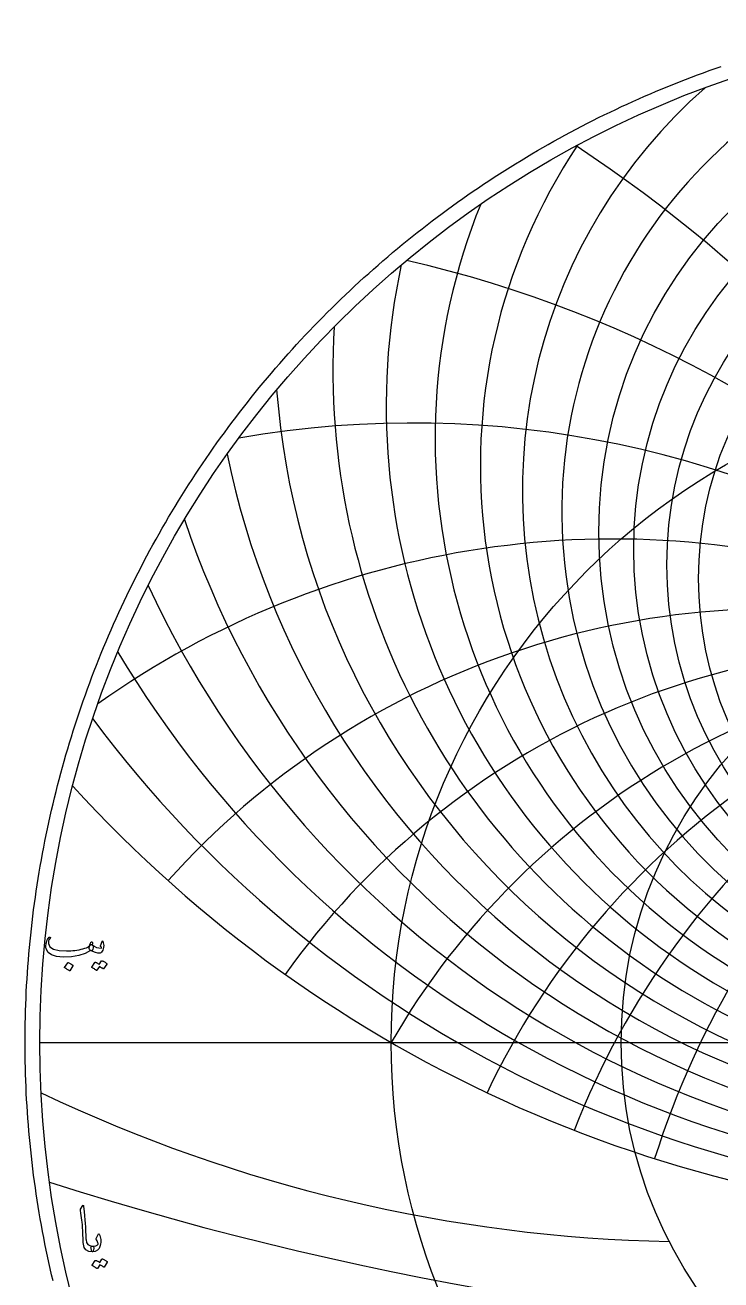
# Model space of a CAD drawing. Header units: millimetres. Extents: x -74 to 74, y -74 to 75.
# Drawn here: x -73.5 to -23.9, y -16.9 to 72.5 of the extents above; entities that cross this region are included whole.
import ezdxf

# ---------------------------------------------------------------- set-up
doc = ezdxf.new("R2010")
doc.units = ezdxf.units.MM
for name, color, linetype in [('CUT_OUTER', 1, 'Continuous'), ('ENGRAVE', 7, 'Continuous'), ('ENGRAVE_FINE', 8, 'Continuous'), ('TEXT', 5, 'Continuous')]:
    doc.layers.add(name, color=color, linetype=linetype)

msp = doc.modelspace()

# ---------------------------------------------------------------- linework, layer by layer
at = {"layer": 'CUT_OUTER'}
msp.add_lwpolyline([(-71.5184, -16.9845), (-71.6213, -16.5454), (-71.7214, -16.1056), (-71.8189, -15.6652), (-71.9137, -15.2242), (-72.0057, -14.7827), (-72.0951, -14.3406), (-72.1817, -13.898), (-72.2656, -13.4548), (-72.3468, -13.0111), (-72.4253, -12.567), (-72.501, -12.1224), (-72.5741, -11.6773), (-72.6443, -11.2317), (-72.7119, -10.7858), (-72.7767, -10.3394), (-72.8388, -9.8927), (-72.8981, -9.4456), (-72.9547, -8.9981), (-73.0085, -8.5503), (-73.0596, -8.1022), (-73.108, -7.6537), (-73.1535, -7.205), (-73.1964, -6.756), (-73.2364, -6.3067), (-73.2738, -5.8573), (-73.3083, -5.4075), (-73.3401, -4.9576), (-73.3692, -4.5075), (-73.3954, -4.0573), (-73.419, -3.6068), (-73.4397, -3.1563), (-73.4577, -2.7056), (-73.4729, -2.2548), (-73.4854, -1.804), (-73.495, -1.353), (-73.502, -0.9021), (-73.5061, -0.451), (-73.5075, 0), (-73.5061, 0.451), (-73.502, 0.9021), (-73.495, 1.353), (-73.4854, 1.804), (-73.4729, 2.2548), (-73.4577, 2.7056), (-73.4397, 3.1563), (-73.419, 3.6068), (-73.3954, 4.0573), (-73.3692, 4.5075), (-73.3401, 4.9576), (-73.3083, 5.4075), (-73.2738, 5.8573), (-73.2364, 6.3067), (-73.1964, 6.756), (-73.1535, 7.205), (-73.108, 7.6537), (-73.0596, 8.1022), (-73.0085, 8.5503), (-72.9547, 8.9981), (-72.8981, 9.4456), (-72.8388, 9.8927), (-72.7767, 10.3394), (-72.7119, 10.7858), (-72.6443, 11.2317), (-72.5741, 11.6773), (-72.501, 12.1224), (-72.4253, 12.567), (-72.3468, 13.0111), (-72.2656, 13.4548), (-72.1817, 13.898), (-72.0951, 14.3406), (-72.0057, 14.7827), (-71.9137, 15.2242), (-71.8189, 15.6652), (-71.7214, 16.1056), (-71.6213, 16.5454), (-71.5184, 16.9845), (-71.4128, 17.423), (-71.3046, 17.8609), (-71.1936, 18.298), (-71.08, 18.7345), (-70.9637, 19.1703), (-70.8448, 19.6054), (-70.7231, 20.0397), (-70.5988, 20.4733), (-70.4719, 20.9061), (-70.3423, 21.3381), (-70.21, 21.7693), (-70.0751, 22.1997), (-69.9376, 22.6293), (-69.7974, 23.058), (-69.6546, 23.4858), (-69.5092, 23.9127), (-69.3612, 24.3388), (-69.2106, 24.7639), (-69.0573, 25.1881), (-68.9014, 25.6114), (-68.743, 26.0337), (-68.582, 26.455), (-68.4184, 26.8753), (-68.2522, 27.2946), (-68.0834, 27.7129), (-67.9121, 28.1301), (-67.7382, 28.5463), (-67.5618, 28.9614), (-67.3828, 29.3754), (-67.2013, 29.7883), (-67.0172, 30.2001), (-66.8307, 30.6107), (-66.6416, 31.0202), (-66.45, 31.4285), (-66.2559, 31.8356), (-66.0593, 32.2416), (-65.8602, 32.6463), (-65.6587, 33.0498), (-65.4547, 33.4521), (-65.2482, 33.853), (-65.0392, 34.2528), (-64.8278, 34.6512), (-64.614, 35.0483), (-64.3977, 35.4441), (-64.179, 35.8386), (-63.9579, 36.2317), (-63.7344, 36.6235), (-63.5085, 37.0138), (-63.2802, 37.4028), (-63.0495, 37.7904), (-62.8164, 38.1766), (-62.581, 38.5613), (-62.3432, 38.9445), (-62.1031, 39.3263), (-61.8606, 39.7067), (-61.6158, 40.0855), (-61.3687, 40.4628), (-61.1193, 40.8386), (-60.8675, 41.2128), (-60.6135, 41.5855), (-60.3572, 41.9567), (-60.0986, 42.3262), (-59.8378, 42.6942), (-59.5747, 43.0605), (-59.3093, 43.4253), (-59.0418, 43.7884), (-58.772, 44.1498), (-58.5, 44.5096), (-58.2258, 44.8677), (-57.9494, 45.2241), (-57.6708, 45.5789), (-57.39, 45.9319), (-57.1071, 46.2831), (-56.8221, 46.6327), (-56.5349, 46.9804), (-56.2455, 47.3264), (-55.9541, 47.6707), (-55.6605, 48.0131), (-55.3649, 48.3537), (-55.0671, 48.6925), (-54.7673, 49.0295), (-54.4655, 49.3646), (-54.1615, 49.6979), (-53.8556, 50.0293), (-53.5476, 50.3588), (-53.2376, 50.6864), (-52.9256, 51.0121), (-52.6116, 51.3359), (-52.2956, 51.6577), (-51.9777, 51.9777), (-51.6577, 52.2956), (-51.3359, 52.6116), (-51.0121, 52.9256), (-50.6864, 53.2376), (-50.3588, 53.5476), (-50.0293, 53.8556), (-49.6979, 54.1615), (-49.3646, 54.4655), (-49.0295, 54.7673), (-48.6925, 55.0671), (-48.3537, 55.3649), (-48.0131, 55.6605), (-47.6707, 55.9541), (-47.3264, 56.2455), (-46.9804, 56.5349), (-46.6327, 56.8221), (-46.2831, 57.1071), (-45.9319, 57.39), (-45.5789, 57.6708), (-45.2241, 57.9494), (-44.8677, 58.2258), (-44.5096, 58.5), (-44.1498, 58.772), (-43.7884, 59.0418), (-43.4253, 59.3093), (-43.0605, 59.5747), (-42.6942, 59.8378), (-42.3262, 60.0986), (-41.9567, 60.3572), (-41.5855, 60.6135), (-41.2128, 60.8675), (-40.8386, 61.1193), (-40.4628, 61.3687), (-40.0855, 61.6158), (-39.7067, 61.8606), (-39.3263, 62.1031), (-38.9445, 62.3432), (-38.5613, 62.581), (-38.1766, 62.8164), (-37.7904, 63.0495), (-37.4028, 63.2802), (-37.0138, 63.5085), (-36.6235, 63.7344), (-36.2317, 63.9579), (-35.8386, 64.179), (-35.4441, 64.3977), (-35.0483, 64.614), (-34.6512, 64.8278), (-34.2528, 65.0392), (-33.853, 65.2482), (-33.4521, 65.4547), (-33.0498, 65.6587), (-32.6463, 65.8602), (-32.2416, 66.0593), (-31.8356, 66.2559), (-31.4285, 66.45), (-31.0202, 66.6416), (-30.6107, 66.8307), (-30.2001, 67.0172), (-29.7883, 67.2013), (-29.3754, 67.3828), (-28.9614, 67.5618), (-28.5463, 67.7382), (-28.1301, 67.9121), (-27.7129, 68.0834), (-27.2946, 68.2522), (-26.8753, 68.4184), (-26.455, 68.582), (-26.0337, 68.743), (-25.6114, 68.9014), (-25.1881, 69.0573), (-24.7639, 69.2106), (-24.3388, 69.3612), (-23.9127, 69.5092)], dxfattribs=at)
at = {"layer": 'ENGRAVE'}
msp.add_lwpolyline([(-72.45, 0), (72.45, 0)], dxfattribs=at)
for centre, radius in [((0, 0), 72.45), ((0, 34.0245), 27.7809), ((0, 0), 47.425), ((0, 0), 31.0439)]:
    msp.add_circle(centre, radius, dxfattribs=at)
for centre, radius, start, end in [((0, 41.0713), 41.0713, 146.229962, 33.770038), ((0, 54.1252), 60.3689, 191.697587, 348.302413), ((0, -27.3808), 54.7617, 30, 150), ((0, -27.3808), 54.7617, 30, 150), ((0, 82.1425), 94.85, 222.338487, 317.661513), ((-25.4275, 94.8969), 109.0922, 244.518396, 268.848651)]:
    msp.add_arc(centre, radius, start, end, dxfattribs=at)
at = {"layer": 'ENGRAVE_FINE'}
for centre, radius in [((0, 36.3681), 32.6357), ((0, 35.1297), 30.1452), ((0, 33.0382), 25.5268)]:
    msp.add_circle(centre, radius, dxfattribs=at)
for centre, radius, start, end in [((0, 37.7568), 35.2713, 104.436571, 75.563429), ((0, 39.3162), 38.0744, 131.172626, 48.827374), ((-94.85, -27.3808), 109.5234, 8.213211, 56.402398), ((-94.85, -27.3808), 109.5234, 8.213211, 56.402398), ((0, 43.0521), 44.2939, 157.921197, 22.078803), ((-65.2624, -27.3808), 85.194, 11.140372, 77.171494), ((-65.2624, -27.3808), 85.194, 11.140372, 77.171494), ((0, 45.2957), 47.7811, 167.806282, 12.193718), ((0, 47.8481), 51.5805, 176.527025, 3.472975), ((0, 50.7669), 55.7514, 184.422486, 355.577514), ((-45.9505, -27.3808), 71.4863, 14.244026, 99.935714), ((-45.9505, -27.3808), 71.4863, 14.244026, 99.935714), ((0, 58.0175), 65.5289, 198.487195, 341.512805), ((-31.6167, -27.3808), 63.2333, 17.587954, 125.482575), ((-31.6167, -27.3808), 63.2333, 17.587954, 125.482575), ((31.6167, -27.3808), 63.2333, 54.517425, 162.412046), ((31.6167, -27.3808), 63.2333, 54.517425, 162.412046), ((0, 62.5672), 71.3569, 204.885451, 335.114549), ((-19.9316, -27.3808), 58.2762, 21.252599, 138.119191), ((-19.9316, -27.3808), 58.2762, 21.252599, 138.119191), ((19.9316, -27.3808), 58.2762, 41.880809, 158.747401), ((19.9316, -27.3808), 58.2762, 41.880809, 158.747401), ((0, 67.9393), 78.0198, 210.960954, 329.039046), ((-9.656, -27.3808), 55.6065, 25.342886, 144.580376), ((-9.656, -27.3808), 55.6065, 25.342886, 144.580376), ((9.656, -27.3808), 55.6065, 35.419624, 154.657114), ((9.656, -27.3808), 55.6065, 35.419624, 154.657114), ((0, 74.3592), 85.7449, 216.765345, 323.234655), ((0, 215.0519), 236.1669, 252.309853, 287.690147)]:
    msp.add_arc(centre, radius, start, end, dxfattribs=at)
at = {"layer": 'TEXT'}
for points in [[(-68.7341, 6.949), (-68.7297, 6.9467), (-68.7255, 6.9445), (-68.7217, 6.9422), (-68.7181, 6.9399), (-68.7145, 6.9373), (-68.7107, 6.9342), (-68.7065, 6.9305), (-68.7021, 6.9262), (-68.6652, 6.8828), (-68.6507, 6.8211), (-68.6584, 6.7411), (-68.6884, 6.6428), (-68.7161, 6.5831), (-68.7444, 6.5457), (-68.7732, 6.5306), (-68.8026, 6.5377), (-68.8175, 6.5448), (-68.8301, 6.548), (-68.8403, 6.5471), (-68.8483, 6.5423), (-69.2231, 6.3372), (-69.671, 6.1926), (-70.192, 6.1087), (-70.7862, 6.0852), (-71.2666, 6.1264), (-71.6294, 6.2361), (-71.8745, 6.4143), (-72.0019, 6.6611), (-72.0216, 6.7776), (-72.0259, 6.8942), (-72.0147, 7.0107), (-71.9882, 7.1273), (-71.9519, 7.2304), (-71.907, 7.3249), (-71.8536, 7.4109), (-71.7916, 7.4883), (-71.7799, 7.498), (-71.7676, 7.5043), (-71.7548, 7.5072), (-71.7414, 7.5066), (-71.7288, 7.5012), (-71.7185, 7.494), (-71.7105, 7.4852), (-71.7048, 7.4746), (-71.7022, 7.4643), (-71.7037, 7.4518), (-71.7091, 7.4369), (-71.7185, 7.4198), (-71.7848, 7.3227), (-71.8282, 7.2278), (-71.8488, 7.1353), (-71.8465, 7.045), (-71.7379, 6.8188), (-71.4854, 6.6565), (-71.0889, 6.5583), (-70.5485, 6.524), (-70.4001, 6.5263), (-70.252, 6.5331), (-70.1042, 6.5446), (-69.9567, 6.5606), (-69.8103, 6.5811), (-69.6659, 6.6063), (-69.5235, 6.636), (-69.3831, 6.6702), (-69.2468, 6.7091), (-69.1351, 6.7479), (-69.048, 6.7868), (-68.9855, 6.8256), (-68.9613, 6.8462), (-68.9392, 6.8713), (-68.919, 6.901), (-68.9009, 6.9353), (-68.8839, 6.9736), (-68.8672, 7.0153), (-68.8508, 7.0604), (-68.8346, 7.109), (-68.8284, 7.1238), (-68.8186, 7.1364), (-68.8055, 7.1467), (-68.7889, 7.1547), (-68.7712, 7.159), (-68.7547, 7.1581), (-68.7392, 7.1521), (-68.7249, 7.141), (-68.7135, 7.1256), (-68.7067, 7.1067), (-68.7044, 7.0844), (-68.7067, 7.0587)], [(-68.8712, 6.5834), (-68.9209, 6.6305), (-68.9466, 6.6897), (-68.9483, 6.7608), (-68.926, 6.8439), (-68.8778, 6.9185), (-68.8335, 6.9639), (-68.7932, 6.9802), (-68.7569, 6.9673), (-68.5856, 6.8539), (-68.4142, 6.7742), (-68.2428, 6.7282), (-68.0714, 6.7159), (-68.0654, 6.7171), (-68.0611, 6.7205), (-68.0585, 6.7262), (-68.0577, 6.7342), (-68.062, 6.7494), (-68.0748, 6.7719), (-68.0962, 6.8019), (-68.1262, 6.8393), (-68.1319, 6.8508), (-68.1354, 6.8622), (-68.1365, 6.8736), (-68.1354, 6.885), (-68.0257, 7.2004), (-68.0205, 7.2124), (-68.0143, 7.221), (-68.0068, 7.2261), (-67.9983, 7.2278), (-67.9897, 7.2264), (-67.9823, 7.2221), (-67.976, 7.215), (-67.9708, 7.205), (-67.9366, 7.1024), (-67.916, 7.0005), (-67.9091, 6.899), (-67.916, 6.7982), (-67.9383, 6.6728), (-67.9686, 6.5708), (-68.0068, 6.4923), (-68.0531, 6.4372), (-68.0882, 6.4069), (-68.1205, 6.3846), (-68.1499, 6.3703), (-68.1765, 6.364), (-68.3296, 6.3606), (-68.4964, 6.396), (-68.677, 6.4703), (-68.8712, 6.5834)], [(-70.4662, 5.6785), (-70.4605, 5.6842), (-70.4525, 5.6876), (-70.4422, 5.6888), (-70.4297, 5.6876), (-70.3408, 5.6516), (-70.2571, 5.6076), (-70.1786, 5.5557), (-70.1052, 5.4957), (-70.098, 5.4865), (-70.0949, 5.4774), (-70.0958, 5.4682), (-70.1006, 5.4591), (-70.3154, 5.1118), (-70.3234, 5.1035), (-70.3337, 5.1015), (-70.3463, 5.1058), (-70.3611, 5.1163), (-70.374, 5.1255), (-70.3943, 5.1392), (-70.422, 5.1575), (-70.4571, 5.1803), (-70.5002, 5.2077), (-70.5519, 5.2397), (-70.6122, 5.2763), (-70.681, 5.3174), (-70.6902, 5.3243), (-70.6948, 5.3311), (-70.6948, 5.338), (-70.6902, 5.3449)], [(-68.0577, 5.8065), (-68.052, 5.8122), (-68.044, 5.8156), (-68.0337, 5.8167), (-68.0211, 5.8156), (-67.9761, 5.7987), (-67.9326, 5.7802), (-67.8904, 5.7599), (-67.8497, 5.7379), (-67.8102, 5.7139), (-67.7715, 5.6876), (-67.7336, 5.6591), (-67.6966, 5.6282), (-67.6895, 5.6188), (-67.6863, 5.6088), (-67.6872, 5.5982), (-67.6921, 5.5871), (-67.9114, 5.2397), (-67.9174, 5.2352), (-67.9263, 5.2352), (-67.938, 5.2397), (-67.9526, 5.2489), (-67.9626, 5.2573), (-67.9788, 5.2689), (-68.0014, 5.2836), (-68.0303, 5.3014), (-68.0657, 5.3227), (-68.108, 5.3477), (-68.1571, 5.3764), (-68.2131, 5.4088), (-68.3867, 5.1392), (-68.3947, 5.1309), (-68.405, 5.1289), (-68.4176, 5.1332), (-68.4324, 5.1438), (-68.4453, 5.1529), (-68.4656, 5.1666), (-68.4933, 5.1849), (-68.5284, 5.2077), (-68.5716, 5.2352), (-68.6233, 5.2672), (-68.6835, 5.3037), (-68.7524, 5.3449), (-68.7595, 5.3517), (-68.7627, 5.3586), (-68.7618, 5.3654), (-68.7569, 5.3723), (-68.533, 5.7059), (-68.5273, 5.7116), (-68.5193, 5.715), (-68.509, 5.7162), (-68.4964, 5.715), (-68.4582, 5.7026), (-68.421, 5.6882), (-68.385, 5.6718), (-68.3502, 5.6533), (-68.3165, 5.6332), (-68.2839, 5.6116), (-68.2525, 5.5886), (-68.2222, 5.5642)], [(-69.4045, -11.621), (-69.3956, -11.6073), (-69.3873, -11.5982), (-69.3796, -11.5936), (-69.3725, -11.5936), (-69.3616, -11.5996), (-69.3519, -11.6176), (-69.3433, -11.6476), (-69.3359, -11.6896), (-69.2982, -12.0309), (-69.2674, -12.3465), (-69.2434, -12.6365), (-69.2262, -12.9007), (-69.2152, -13.1266), (-69.2051, -13.3292), (-69.1958, -13.5083), (-69.1874, -13.6639), (-69.1801, -13.7962), (-69.1742, -13.905), (-69.1698, -13.9904), (-69.1668, -14.0524), (-69.1263, -14.2381), (-69.0366, -14.3746), (-68.8977, -14.462), (-68.7098, -14.5003), (-68.6575, -14.514), (-68.6241, -14.546), (-68.6095, -14.5963), (-68.6138, -14.6648), (-68.6352, -14.7728), (-68.6584, -14.8499), (-68.6832, -14.8962), (-68.7098, -14.9116), (-68.9743, -14.8768), (-69.1691, -14.7722), (-69.2942, -14.598), (-69.3496, -14.3541), (-69.3583, -14.2374), (-69.3662, -14.1204), (-69.3732, -14.0031), (-69.3793, -13.8856), (-69.3849, -13.7678), (-69.3902, -13.6497), (-69.3952, -13.5313), (-69.3999, -13.4126), (-69.4085, -13.1862), (-69.4205, -12.9824), (-69.4359, -12.8012), (-69.4547, -12.6425), (-69.477, -12.4901), (-69.5027, -12.3277), (-69.5319, -12.1553), (-69.5644, -11.9729), (-69.5687, -11.9401), (-69.5679, -11.9101), (-69.5619, -11.8829), (-69.5507, -11.8587)], [(-68.4356, -13.9473), (-68.3076, -13.6639), (-68.2887, -13.6328), (-68.2687, -13.6217), (-68.2476, -13.6305), (-68.2253, -13.6594), (-68.1842, -13.7458), (-68.1522, -13.8359), (-68.1294, -13.9297), (-68.1156, -14.0273), (-68.1114, -14.1291), (-68.1168, -14.2358), (-68.1319, -14.3474), (-68.1568, -14.4638), (-68.2325, -14.6597), (-68.3499, -14.7997), (-68.509, -14.8836), (-68.7098, -14.9116), (-68.7329, -14.8971), (-68.7566, -14.8534), (-68.7809, -14.7805), (-68.8058, -14.6786), (-68.8129, -14.624), (-68.8115, -14.5792), (-68.8015, -14.544), (-68.7829, -14.5186), (-68.7681, -14.5089), (-68.7509, -14.5026), (-68.7315, -14.4997), (-68.7098, -14.5003), (-68.5832, -14.4963), (-68.4733, -14.4706), (-68.3799, -14.4232), (-68.303, -14.3541), (-68.2996, -14.3486), (-68.2985, -14.3415), (-68.2996, -14.3326), (-68.303, -14.3221), (-68.321, -14.2575), (-68.3476, -14.1918), (-68.3827, -14.125), (-68.4264, -14.057), (-68.4407, -14.0313), (-68.447, -14.0044), (-68.4453, -13.9764), (-68.4356, -13.9473)], [(-68.0288, -15.4281), (-68.0231, -15.4224), (-68.0151, -15.4189), (-68.0048, -15.4178), (-67.9922, -15.4189), (-67.9473, -15.4358), (-67.9037, -15.4544), (-67.8616, -15.4746), (-67.8209, -15.4966), (-67.7813, -15.5206), (-67.7426, -15.5469), (-67.7047, -15.5755), (-67.6677, -15.6063), (-67.6606, -15.6158), (-67.6575, -15.6258), (-67.6583, -15.6363), (-67.6632, -15.6475), (-67.8826, -15.9948), (-67.8886, -15.9994), (-67.8974, -15.9994), (-67.9091, -15.9948), (-67.9237, -15.9857), (-67.9337, -15.9772), (-67.95, -15.9657), (-67.9725, -15.951), (-68.0014, -15.9331), (-68.0368, -15.9118), (-68.0791, -15.8868), (-68.1282, -15.8581), (-68.1842, -15.8257), (-68.3579, -16.0954), (-68.3659, -16.1036), (-68.3761, -16.1056), (-68.3887, -16.1014), (-68.4036, -16.0908), (-68.4164, -16.0816), (-68.4367, -16.0679), (-68.4644, -16.0497), (-68.4995, -16.0268), (-68.5427, -15.9994), (-68.5944, -15.9674), (-68.6547, -15.9308), (-68.7235, -15.8897), (-68.7306, -15.8828), (-68.7338, -15.876), (-68.7329, -15.8691), (-68.7281, -15.8623), (-68.5041, -15.5286), (-68.4984, -15.5229), (-68.4904, -15.5195), (-68.4801, -15.5184), (-68.4676, -15.5195), (-68.4293, -15.5319), (-68.3921, -15.5463), (-68.3562, -15.5628), (-68.3213, -15.5812), (-68.2876, -15.6013), (-68.255, -15.6229), (-68.2236, -15.6459), (-68.1933, -15.6703)]]:
    msp.add_lwpolyline(points, close=True, dxfattribs=at)

doc.saveas('drawing.dxf')
